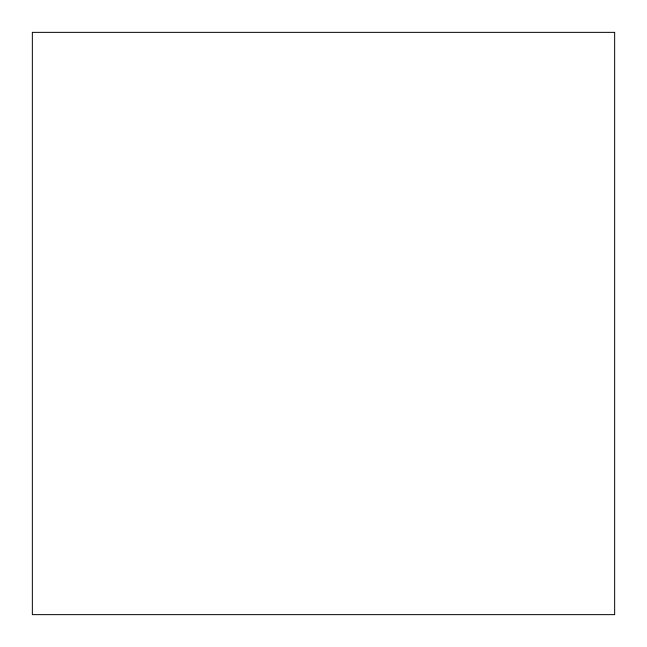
<?xml version="1.0" encoding="UTF-8"?>
<svg xmlns="http://www.w3.org/2000/svg" width="647" height="647" viewBox="0 0 647 647"><rect width="100%" height="100%" fill="white"/><g stroke="black" fill="none" stroke-linecap="round" stroke-linejoin="round"><path stroke-width="0.97" d="M614.65 32.358L32.35 32.358L32.35 614.642L614.65 614.642L614.65 32.358"/></g></svg>
